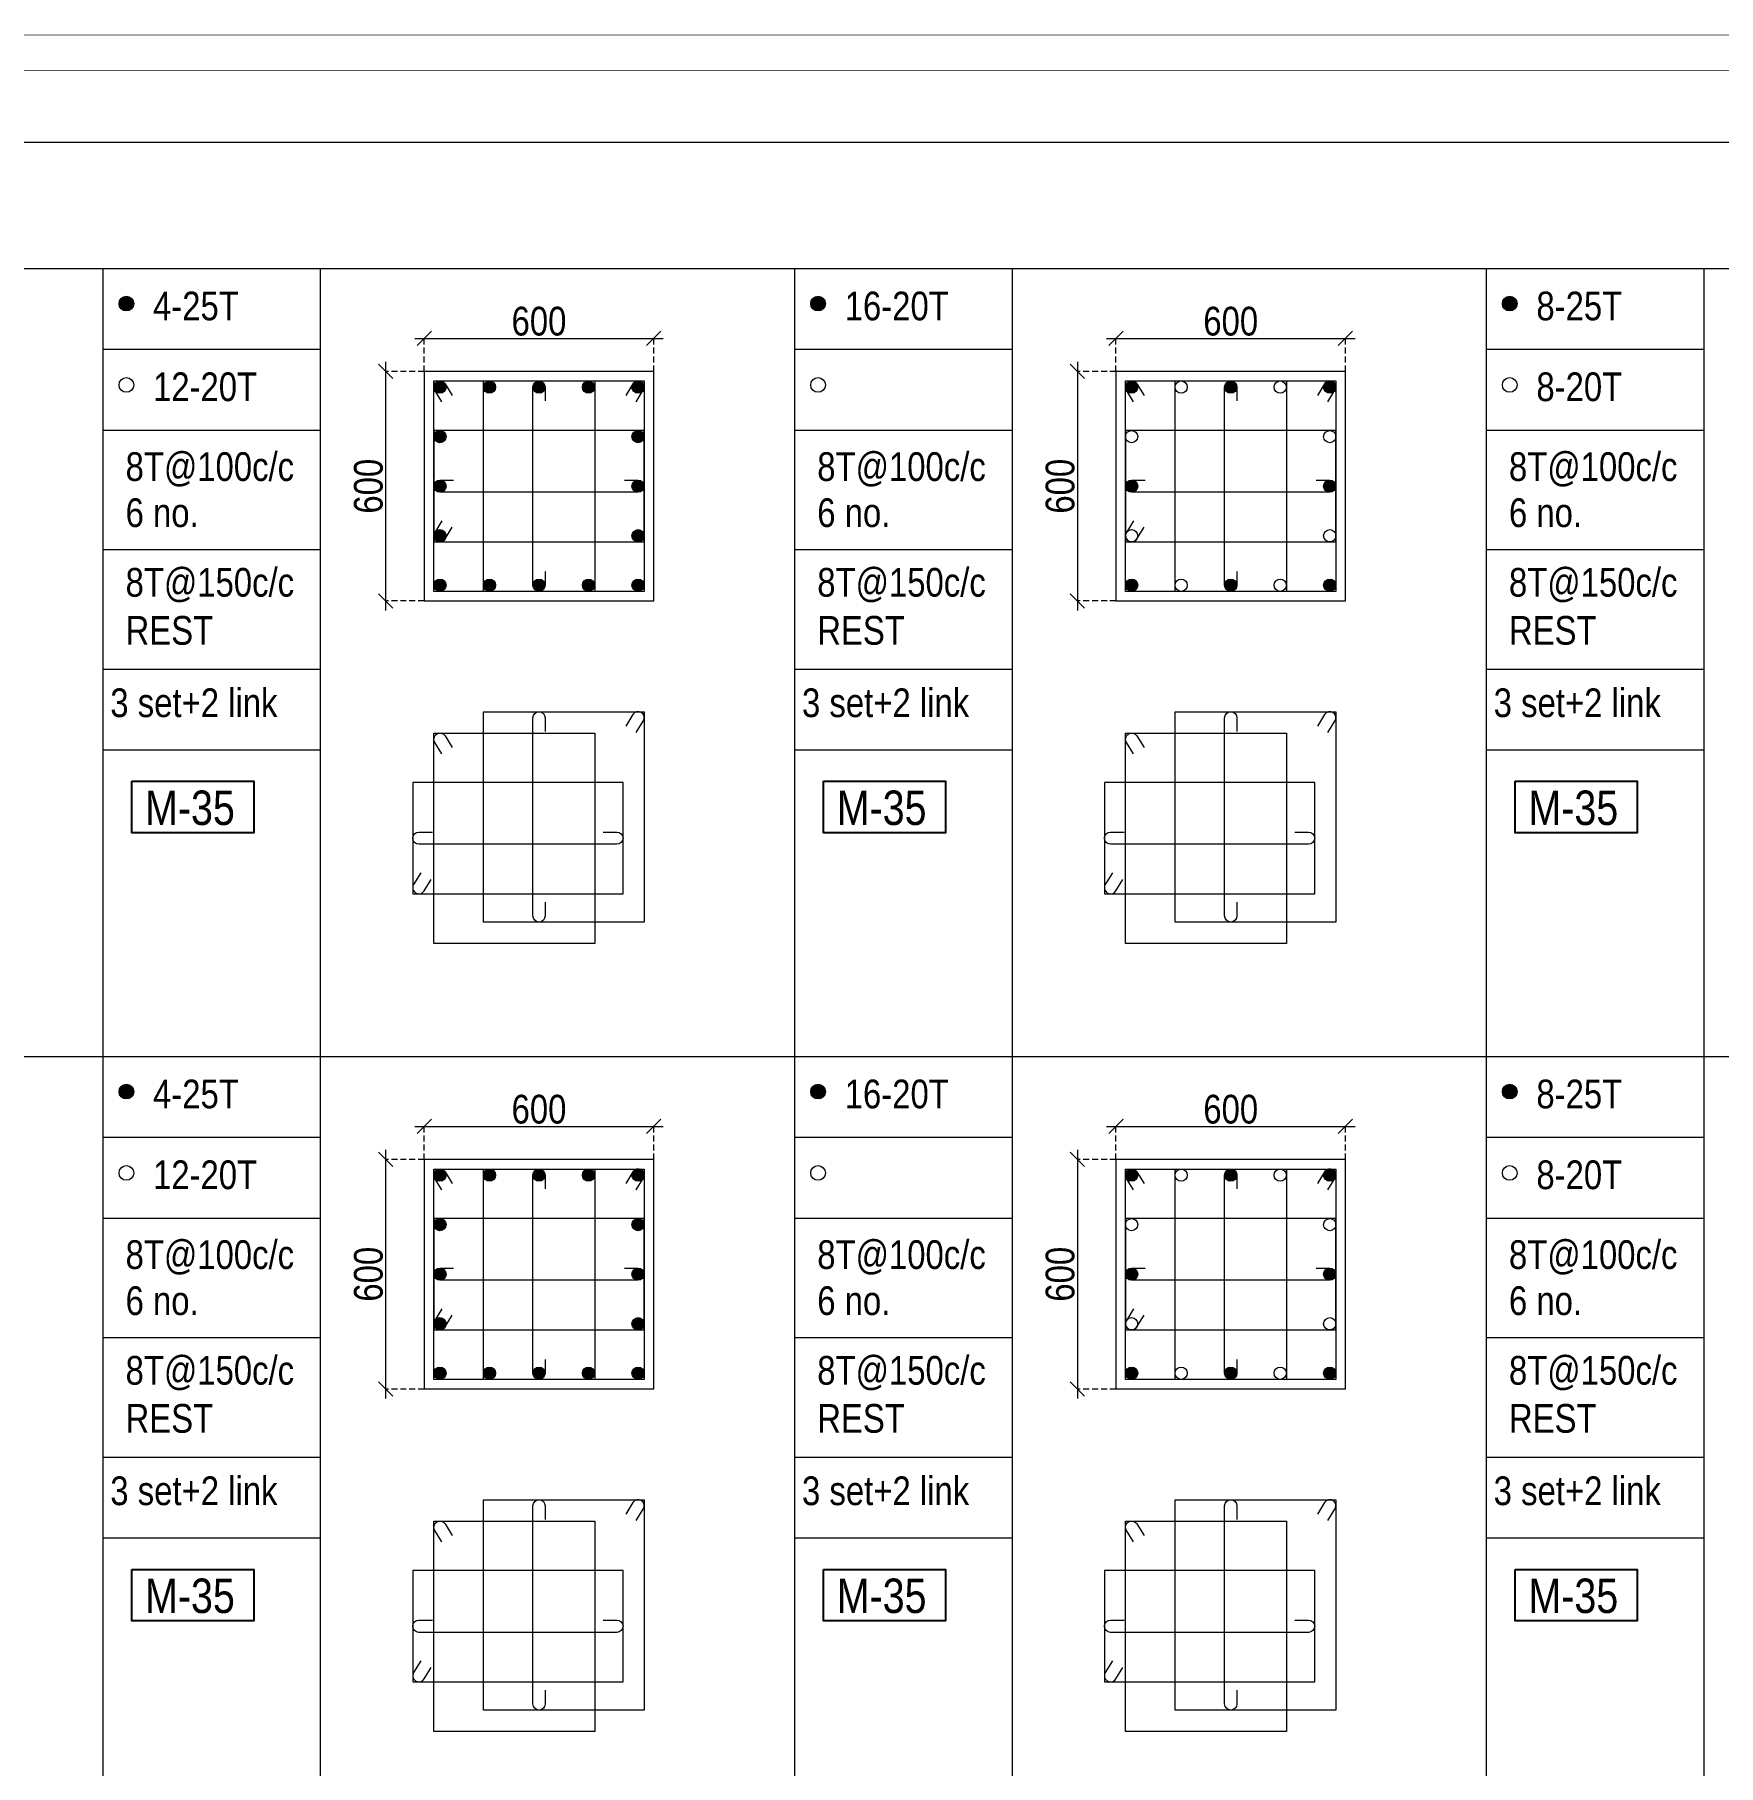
# Model space of a CAD drawing. Header units: millimetres. Extents: x 1112055 to 3390982, y -148532 to 766891.
# Drawn here: x 2198961 to 2216570, y 280936 to 299034 of the extents above; entities that cross this region are included whole.
import ezdxf
from ezdxf.enums import TextEntityAlignment as Align

# ---------------------------------------------------------------- set-up
doc = ezdxf.new("R2010")
doc.units = ezdxf.units.MM
doc.header["$PDMODE"] = 35
doc.header["$PDSIZE"] = -25
doc.linetypes.add('DASHED2', pattern=[0.375, 0.25, -0.125])
doc.linetypes.add('Hidden', pattern=[9.525, 6.35, -3.175])
for name, color, linetype, lineweight in [('B COL. SIZE DIM', 220, 'Continuous', 25), ('B COLSCH', 204, 'Continuous', 20), ('B COLUMN', 1, 'Hidden', 9), ('B STEEL', 34, 'Continuous', 15), ('B TITLE BLOCK', 250, 'Continuous', 0)]:
    doc.layers.add(name, color=color, linetype=linetype, lineweight=lineweight)
doc.layers.add('B TEXT', color=7, linetype='Continuous')
doc.styles.add('dim inside', font='romans.shx', dxfattribs={"width": 0.8, "height": 125})
doc.styles.add('SWINC', font='swissc.ttf')
doc.dimstyles.new('dim inside', dxfattribs={"dimtxt": 125, "dimasz": 100, "dimexe": 0, "dimexo": 0, "dimgap": 10, "dimtad": 0, "dimdec": 0, "dimzin": 0, "dimdsep": 46, "dimtxsty": 'dim inside', "dimblk": 'SMALL', "dimcen": 0.09, "dimadec": 0, "dimazin": 0, "dimtfac": 1, "dimtdec": 0, "dimtofl": 0, "dimtmove": 0, "dimatfit": 3, "dimfxl": 1, "dimtolj": 1, "dimtzin": 0, "dimarcsym": 2})

# ---------------------------------------------------------------- blocks, each defined once
blk = doc.blocks.new('_Oblique')
at = {"color": 0, "linetype": 'ByBlock', "lineweight": -2}
blk.add_line((-0.5, -0.5), (0.5, 0.5), dxfattribs=at)
blk = doc.blocks.new('*D590')
at = {"layer": 'B COL. SIZE DIM', "color": 250, "lineweight": 9, "ltscale": 250, "transparency": 16777216}
blk.add_line((2202936, 287617), (2205536, 287617), dxfattribs=at)
at = {"layer": 'B COL. SIZE DIM', "color": 250, "linetype": 'DASHED2', "lineweight": 9, "ltscale": 250, "transparency": 16777216}
for p, q in [((2203036, 287272), (2203036, 287617)), ((2205436, 287272), (2205436, 287617))]:
    blk.add_line(p, q, dxfattribs=at)
at = {"layer": 'Defpoints', "color": 0, "ltscale": 250, "transparency": 16777216}
for p in [(2205436, 287617), (2203036, 287272), (2205436, 287272)]:
    blk.add_point(p, dxfattribs=at)
at = {"layer": 'B COL. SIZE DIM', "color": 250, "lineweight": 9, "ltscale": 250, "transparency": 16777216, "xscale": 150, "yscale": 150, "zscale": 150, "rotation": 180}
blk.add_blockref('_Oblique', (2203036, 287617), dxfattribs=at)
at = {"layer": 'B COL. SIZE DIM', "color": 250, "lineweight": 9, "ltscale": 250, "transparency": 16777216, "xscale": 150, "yscale": 150, "zscale": 150}
blk.add_blockref('_Oblique', (2205436, 287617), dxfattribs=at)
at = {"layer": 'B COL. SIZE DIM', "color": 6, "ltscale": 250, "transparency": 16777216, "insert": (2204236, 287796), "char_height": 300, "attachment_point": 5, "style": 'SWINC'}
blk.add_mtext('\\A1;600', dxfattribs=at)
blk = doc.blocks.new('*D591')
at = {"layer": 'B COL. SIZE DIM', "color": 250, "lineweight": 9, "ltscale": 250, "transparency": 16777216}
blk.add_line((2202632, 287372), (2202632, 284772), dxfattribs=at)
at = {"layer": 'B COL. SIZE DIM', "color": 250, "linetype": 'DASHED2', "lineweight": 9, "ltscale": 250, "transparency": 16777216}
for p, q in [((2203036, 287272), (2202632, 287272)), ((2203036, 284872), (2202632, 284872))]:
    blk.add_line(p, q, dxfattribs=at)
at = {"layer": 'Defpoints', "color": 0, "ltscale": 250, "transparency": 16777216}
for p in [(2203036, 287272), (2202632, 284872), (2203036, 284872)]:
    blk.add_point(p, dxfattribs=at)
at = {"layer": 'B COL. SIZE DIM', "color": 250, "lineweight": 9, "ltscale": 250, "transparency": 16777216, "xscale": 150, "yscale": 150, "zscale": 150}
for p, rotation in [((2202632, 287272), 90), ((2202632, 284872), 270)]:
    blk.add_blockref('_Oblique', p, dxfattribs=dict(at, rotation=rotation))
at = {"layer": 'B COL. SIZE DIM', "color": 6, "ltscale": 250, "transparency": 16777216, "insert": (2202453, 286072), "char_height": 300, "attachment_point": 5, "rotation": 90, "style": 'SWINC'}
blk.add_mtext('\\A1;600', dxfattribs=at)
blk = doc.blocks.new('*D592')
at = {"layer": 'B COL. SIZE DIM', "color": 250, "lineweight": 9, "ltscale": 250, "transparency": 16777216}
blk.add_line((2202936, 295857), (2205536, 295857), dxfattribs=at)
at = {"layer": 'B COL. SIZE DIM', "color": 250, "linetype": 'DASHED2', "lineweight": 9, "ltscale": 250, "transparency": 16777216}
for p, q in [((2203036, 295512), (2203036, 295857)), ((2205436, 295512), (2205436, 295857))]:
    blk.add_line(p, q, dxfattribs=at)
at = {"layer": 'Defpoints', "color": 0, "ltscale": 250, "transparency": 16777216}
for p in [(2205436, 295857), (2203036, 295512), (2205436, 295512)]:
    blk.add_point(p, dxfattribs=at)
at = {"layer": 'B COL. SIZE DIM', "color": 250, "lineweight": 9, "ltscale": 250, "transparency": 16777216, "xscale": 150, "yscale": 150, "zscale": 150, "rotation": 180}
blk.add_blockref('_Oblique', (2203036, 295857), dxfattribs=at)
at = {"layer": 'B COL. SIZE DIM', "color": 250, "lineweight": 9, "ltscale": 250, "transparency": 16777216, "xscale": 150, "yscale": 150, "zscale": 150}
blk.add_blockref('_Oblique', (2205436, 295857), dxfattribs=at)
at = {"layer": 'B COL. SIZE DIM', "color": 6, "ltscale": 250, "transparency": 16777216, "insert": (2204236, 296036), "char_height": 300, "attachment_point": 5, "style": 'SWINC'}
blk.add_mtext('\\A1;600', dxfattribs=at)
blk = doc.blocks.new('*D593')
at = {"layer": 'B COL. SIZE DIM', "color": 250, "lineweight": 9, "ltscale": 250, "transparency": 16777216}
blk.add_line((2202632, 295612), (2202632, 293012), dxfattribs=at)
at = {"layer": 'B COL. SIZE DIM', "color": 250, "linetype": 'DASHED2', "lineweight": 9, "ltscale": 250, "transparency": 16777216}
for p, q in [((2203036, 295512), (2202632, 295512)), ((2203036, 293112), (2202632, 293112))]:
    blk.add_line(p, q, dxfattribs=at)
at = {"layer": 'Defpoints', "color": 0, "ltscale": 250, "transparency": 16777216}
for p in [(2203036, 295512), (2202632, 293112), (2203036, 293112)]:
    blk.add_point(p, dxfattribs=at)
at = {"layer": 'B COL. SIZE DIM', "color": 250, "lineweight": 9, "ltscale": 250, "transparency": 16777216, "xscale": 150, "yscale": 150, "zscale": 150}
for p, rotation in [((2202632, 295512), 90), ((2202632, 293112), 270)]:
    blk.add_blockref('_Oblique', p, dxfattribs=dict(at, rotation=rotation))
at = {"layer": 'B COL. SIZE DIM', "color": 6, "ltscale": 250, "transparency": 16777216, "insert": (2202453, 294312), "char_height": 300, "attachment_point": 5, "rotation": 90, "style": 'SWINC'}
blk.add_mtext('\\A1;600', dxfattribs=at)
blk = doc.blocks.new('*D2228')
at = {"layer": 'B COL. SIZE DIM', "color": 250, "lineweight": 9, "ltscale": 250, "transparency": 16777216}
blk.add_line((2210170, 287617), (2212770, 287617), dxfattribs=at)
at = {"layer": 'B COL. SIZE DIM', "color": 250, "linetype": 'DASHED2', "lineweight": 9, "ltscale": 250, "transparency": 16777216}
for p, q in [((2210270, 287272), (2210270, 287617)), ((2212670, 287272), (2212670, 287617))]:
    blk.add_line(p, q, dxfattribs=at)
at = {"layer": 'Defpoints', "color": 0, "lineweight": 30, "ltscale": 250, "transparency": 16777216}
for p in [(2212670, 287617), (2210270, 287272), (2212670, 287272)]:
    blk.add_point(p, dxfattribs=at)
at = {"layer": 'B COL. SIZE DIM', "color": 250, "lineweight": 9, "ltscale": 250, "transparency": 16777216, "xscale": 150, "yscale": 150, "zscale": 150, "rotation": 180}
blk.add_blockref('_Oblique', (2210270, 287617), dxfattribs=at)
at = {"layer": 'B COL. SIZE DIM', "color": 250, "lineweight": 9, "ltscale": 250, "transparency": 16777216, "xscale": 150, "yscale": 150, "zscale": 150}
blk.add_blockref('_Oblique', (2212670, 287617), dxfattribs=at)
at = {"layer": 'B COL. SIZE DIM', "color": 6, "ltscale": 250, "transparency": 16777216, "insert": (2211470, 287796), "char_height": 300, "attachment_point": 5, "style": 'SWINC'}
blk.add_mtext('\\A1;600', dxfattribs=at)
blk = doc.blocks.new('*D2229')
at = {"layer": 'B COL. SIZE DIM', "color": 250, "lineweight": 9, "ltscale": 250, "transparency": 16777216}
blk.add_line((2209866, 287372), (2209866, 284772), dxfattribs=at)
at = {"layer": 'B COL. SIZE DIM', "color": 250, "linetype": 'DASHED2', "lineweight": 9, "ltscale": 250, "transparency": 16777216}
for p, q in [((2210270, 287272), (2209866, 287272)), ((2210270, 284872), (2209866, 284872))]:
    blk.add_line(p, q, dxfattribs=at)
at = {"layer": 'Defpoints', "color": 0, "lineweight": 30, "ltscale": 250, "transparency": 16777216}
for p in [(2210270, 287272), (2209866, 284872), (2210270, 284872)]:
    blk.add_point(p, dxfattribs=at)
at = {"layer": 'B COL. SIZE DIM', "color": 250, "lineweight": 9, "ltscale": 250, "transparency": 16777216, "xscale": 150, "yscale": 150, "zscale": 150}
for p, rotation in [((2209866, 287272), 90), ((2209866, 284872), 270)]:
    blk.add_blockref('_Oblique', p, dxfattribs=dict(at, rotation=rotation))
at = {"layer": 'B COL. SIZE DIM', "color": 6, "ltscale": 250, "transparency": 16777216, "insert": (2209687, 286072), "char_height": 300, "attachment_point": 5, "rotation": 90, "style": 'SWINC'}
blk.add_mtext('\\A1;600', dxfattribs=at)
blk = doc.blocks.new('*D2226')
at = {"layer": 'B COL. SIZE DIM', "color": 250, "lineweight": 9, "ltscale": 250, "transparency": 16777216}
blk.add_line((2210170, 295857), (2212770, 295857), dxfattribs=at)
at = {"layer": 'B COL. SIZE DIM', "color": 250, "linetype": 'DASHED2', "lineweight": 9, "ltscale": 250, "transparency": 16777216}
for p, q in [((2210270, 295512), (2210270, 295857)), ((2212670, 295512), (2212670, 295857))]:
    blk.add_line(p, q, dxfattribs=at)
at = {"layer": 'Defpoints', "color": 0, "lineweight": 30, "ltscale": 250, "transparency": 16777216}
for p in [(2212670, 295857), (2210270, 295512), (2212670, 295512)]:
    blk.add_point(p, dxfattribs=at)
at = {"layer": 'B COL. SIZE DIM', "color": 250, "lineweight": 9, "ltscale": 250, "transparency": 16777216, "xscale": 150, "yscale": 150, "zscale": 150, "rotation": 180}
blk.add_blockref('_Oblique', (2210270, 295857), dxfattribs=at)
at = {"layer": 'B COL. SIZE DIM', "color": 250, "lineweight": 9, "ltscale": 250, "transparency": 16777216, "xscale": 150, "yscale": 150, "zscale": 150}
blk.add_blockref('_Oblique', (2212670, 295857), dxfattribs=at)
at = {"layer": 'B COL. SIZE DIM', "color": 6, "ltscale": 250, "transparency": 16777216, "insert": (2211470, 296036), "char_height": 300, "attachment_point": 5, "style": 'SWINC'}
blk.add_mtext('\\A1;600', dxfattribs=at)
blk = doc.blocks.new('*D2227')
at = {"layer": 'B COL. SIZE DIM', "color": 250, "lineweight": 9, "ltscale": 250, "transparency": 16777216}
blk.add_line((2209866, 295612), (2209866, 293012), dxfattribs=at)
at = {"layer": 'B COL. SIZE DIM', "color": 250, "linetype": 'DASHED2', "lineweight": 9, "ltscale": 250, "transparency": 16777216}
for p, q in [((2210270, 295512), (2209866, 295512)), ((2210270, 293112), (2209866, 293112))]:
    blk.add_line(p, q, dxfattribs=at)
at = {"layer": 'Defpoints', "color": 0, "lineweight": 30, "ltscale": 250, "transparency": 16777216}
for p in [(2210270, 295512), (2209866, 293112), (2210270, 293112)]:
    blk.add_point(p, dxfattribs=at)
at = {"layer": 'B COL. SIZE DIM', "color": 250, "lineweight": 9, "ltscale": 250, "transparency": 16777216, "xscale": 150, "yscale": 150, "zscale": 150}
for p, rotation in [((2209866, 295512), 90), ((2209866, 293112), 270)]:
    blk.add_blockref('_Oblique', p, dxfattribs=dict(at, rotation=rotation))
at = {"layer": 'B COL. SIZE DIM', "color": 6, "ltscale": 250, "transparency": 16777216, "insert": (2209687, 294312), "char_height": 300, "attachment_point": 5, "rotation": 90, "style": 'SWINC'}
blk.add_mtext('\\A1;600', dxfattribs=at)

msp = doc.modelspace()

# ---------------------------------------------------------------- hatches: boundary and pattern name
at = {"layer": 'B STEEL', "lineweight": 9, "ltscale": 0.5}
h = msp.add_hatch(color=34, dxfattribs=at)
edge = h.paths.add_edge_path()
edge.add_arc((2199921.1, 296221.5), 76.8, 0, 360)
h = msp.add_hatch(color=34, dxfattribs=at)
edge = h.paths.add_edge_path()
edge.add_arc((2207154.7, 296221.5), 76.8, 0, 360)
h = msp.add_hatch(color=34, dxfattribs=at)
edge = h.paths.add_edge_path()
edge.add_arc((2214388.2, 296221.5), 76.8, 0, 360)
h = msp.add_hatch(color=34, dxfattribs=at)
edge = h.paths.add_edge_path()
edge.add_arc((2203200.3, 295348.3), 64, 0, 360)
h = msp.add_hatch(color=34, dxfattribs=at)
edge = h.paths.add_edge_path()
edge.add_arc((2203718.3, 295348.3), 64, 180, 540, ccw=False)
h = msp.add_hatch(color=34, dxfattribs=at)
edge = h.paths.add_edge_path()
edge.add_arc((2204236.3, 295348.3), 64, 180, 540, ccw=False)
h = msp.add_hatch(color=34, dxfattribs=at)
edge = h.paths.add_edge_path()
edge.add_arc((2204754.3, 295348.3), 64, 180, 540, ccw=False)
h = msp.add_hatch(color=34, dxfattribs=at)
edge = h.paths.add_edge_path()
edge.add_arc((2205272.3, 295348.3), 64, 180, 540, ccw=False)
h = msp.add_hatch(color=34, dxfattribs=at)
edge = h.paths.add_edge_path()
edge.add_arc((2210433.8, 295348.3), 64, 0, 360)
h = msp.add_hatch(color=34, dxfattribs=at)
edge = h.paths.add_edge_path()
edge.add_arc((2211469.8, 295348.3), 64, 180, 540, ccw=False)
h = msp.add_hatch(color=34, dxfattribs=at)
edge = h.paths.add_edge_path()
edge.add_arc((2212505.8, 295348.3), 64, 180, 540, ccw=False)
h = msp.add_hatch(color=34, dxfattribs=at)
edge = h.paths.add_edge_path()
edge.add_arc((2203200.3, 294830.3), 64, 180, 540, ccw=False)
h = msp.add_hatch(color=34, dxfattribs=at)
edge = h.paths.add_edge_path()
edge.add_arc((2205272.3, 294830.3), 64, 180, 540, ccw=False)
h = msp.add_hatch(color=34, dxfattribs=at)
edge = h.paths.add_edge_path()
edge.add_arc((2203200.3, 294312.3), 64, 180, 540, ccw=False)
h = msp.add_hatch(color=34, dxfattribs=at)
edge = h.paths.add_edge_path()
edge.add_arc((2205272.3, 294312.3), 64, 180, 540, ccw=False)
h = msp.add_hatch(color=34, dxfattribs=at)
edge = h.paths.add_edge_path()
edge.add_arc((2210433.8, 294312.3), 64, 180, 540, ccw=False)
h = msp.add_hatch(color=34, dxfattribs=at)
edge = h.paths.add_edge_path()
edge.add_arc((2212505.8, 294312.3), 64, 180, 540, ccw=False)
h = msp.add_hatch(color=34, dxfattribs=at)
edge = h.paths.add_edge_path()
edge.add_arc((2203200.3, 293794.4), 64, 180, 540, ccw=False)
h = msp.add_hatch(color=34, dxfattribs=at)
edge = h.paths.add_edge_path()
edge.add_arc((2205272.3, 293794.4), 64, 180, 540, ccw=False)
h = msp.add_hatch(color=34, dxfattribs=at)
edge = h.paths.add_edge_path()
edge.add_arc((2203200.3, 293276.4), 64, 0, 360, ccw=False)
h = msp.add_hatch(color=34, dxfattribs=at)
edge = h.paths.add_edge_path()
edge.add_arc((2203718.3, 293276.4), 64, 180, 540, ccw=False)
h = msp.add_hatch(color=34, dxfattribs=at)
edge = h.paths.add_edge_path()
edge.add_arc((2204236.3, 293276.4), 64, 180, 540, ccw=False)
h = msp.add_hatch(color=34, dxfattribs=at)
edge = h.paths.add_edge_path()
edge.add_arc((2204754.3, 293276.4), 64, 180, 540, ccw=False)
h = msp.add_hatch(color=34, dxfattribs=at)
edge = h.paths.add_edge_path()
edge.add_arc((2205272.3, 293276.4), 64, -180, 180)
h = msp.add_hatch(color=34, dxfattribs=at)
edge = h.paths.add_edge_path()
edge.add_arc((2210433.8, 293276.4), 64, 0, 360, ccw=False)
h = msp.add_hatch(color=34, dxfattribs=at)
edge = h.paths.add_edge_path()
edge.add_arc((2211469.8, 293276.4), 64, 180, 540, ccw=False)
h = msp.add_hatch(color=34, dxfattribs=at)
edge = h.paths.add_edge_path()
edge.add_arc((2212505.8, 293276.4), 64, -180, 180)
h = msp.add_hatch(color=34, dxfattribs=at)
edge = h.paths.add_edge_path()
edge.add_arc((2199921.1, 287981.7), 76.8, 0, 360)
h = msp.add_hatch(color=34, dxfattribs=at)
edge = h.paths.add_edge_path()
edge.add_arc((2207154.7, 287981.7), 76.8, 0, 360)
h = msp.add_hatch(color=34, dxfattribs=at)
edge = h.paths.add_edge_path()
edge.add_arc((2214388.2, 287981.7), 76.8, 0, 360)
h = msp.add_hatch(color=34, dxfattribs=at)
edge = h.paths.add_edge_path()
edge.add_arc((2203200.3, 287108.5), 64, 0, 360)
h = msp.add_hatch(color=34, dxfattribs=at)
edge = h.paths.add_edge_path()
edge.add_arc((2203718.3, 287108.5), 64, 180, 540, ccw=False)
h = msp.add_hatch(color=34, dxfattribs=at)
edge = h.paths.add_edge_path()
edge.add_arc((2204236.3, 287108.5), 64, 180, 540, ccw=False)
h = msp.add_hatch(color=34, dxfattribs=at)
edge = h.paths.add_edge_path()
edge.add_arc((2204754.3, 287108.5), 64, 180, 540, ccw=False)
h = msp.add_hatch(color=34, dxfattribs=at)
edge = h.paths.add_edge_path()
edge.add_arc((2205272.3, 287108.5), 64, 180, 540, ccw=False)
h = msp.add_hatch(color=34, dxfattribs=at)
edge = h.paths.add_edge_path()
edge.add_arc((2210433.8, 287108.5), 64, 0, 360)
h = msp.add_hatch(color=34, dxfattribs=at)
edge = h.paths.add_edge_path()
edge.add_arc((2211469.8, 287108.5), 64, 180, 540, ccw=False)
h = msp.add_hatch(color=34, dxfattribs=at)
edge = h.paths.add_edge_path()
edge.add_arc((2212505.8, 287108.5), 64, 180, 540, ccw=False)
h = msp.add_hatch(color=34, dxfattribs=at)
edge = h.paths.add_edge_path()
edge.add_arc((2203200.3, 286590.5), 64, 180, 540, ccw=False)
h = msp.add_hatch(color=34, dxfattribs=at)
edge = h.paths.add_edge_path()
edge.add_arc((2205272.3, 286590.5), 64, 180, 540, ccw=False)
h = msp.add_hatch(color=34, dxfattribs=at)
edge = h.paths.add_edge_path()
edge.add_arc((2203200.3, 286072.5), 64, 180, 540, ccw=False)
h = msp.add_hatch(color=34, dxfattribs=at)
edge = h.paths.add_edge_path()
edge.add_arc((2205272.3, 286072.5), 64, 180, 540, ccw=False)
h = msp.add_hatch(color=34, dxfattribs=at)
edge = h.paths.add_edge_path()
edge.add_arc((2210433.8, 286072.5), 64, 180, 540, ccw=False)
h = msp.add_hatch(color=34, dxfattribs=at)
edge = h.paths.add_edge_path()
edge.add_arc((2212505.8, 286072.5), 64, 180, 540, ccw=False)
h = msp.add_hatch(color=34, dxfattribs=at)
edge = h.paths.add_edge_path()
edge.add_arc((2203200.3, 285554.5), 64, 180, 540, ccw=False)
h = msp.add_hatch(color=34, dxfattribs=at)
edge = h.paths.add_edge_path()
edge.add_arc((2205272.3, 285554.5), 64, 180, 540, ccw=False)
h = msp.add_hatch(color=34, dxfattribs=at)
edge = h.paths.add_edge_path()
edge.add_arc((2203200.3, 285036.5), 64, 0, 360, ccw=False)
h = msp.add_hatch(color=34, dxfattribs=at)
edge = h.paths.add_edge_path()
edge.add_arc((2203718.3, 285036.5), 64, 180, 540, ccw=False)
h = msp.add_hatch(color=34, dxfattribs=at)
edge = h.paths.add_edge_path()
edge.add_arc((2204236.3, 285036.5), 64, 180, 540, ccw=False)
h = msp.add_hatch(color=34, dxfattribs=at)
edge = h.paths.add_edge_path()
edge.add_arc((2204754.3, 285036.5), 64, 180, 540, ccw=False)
h = msp.add_hatch(color=34, dxfattribs=at)
edge = h.paths.add_edge_path()
edge.add_arc((2205272.3, 285036.5), 64, -180, 180)
h = msp.add_hatch(color=34, dxfattribs=at)
edge = h.paths.add_edge_path()
edge.add_arc((2210433.8, 285036.5), 64, 0, 360, ccw=False)
h = msp.add_hatch(color=34, dxfattribs=at)
edge = h.paths.add_edge_path()
edge.add_arc((2211469.8, 285036.5), 64, 180, 540, ccw=False)
h = msp.add_hatch(color=34, dxfattribs=at)
edge = h.paths.add_edge_path()
edge.add_arc((2212505.8, 285036.5), 64, -180, 180)

# ---------------------------------------------------------------- linework, layer by layer
at = {"layer": 'B COLSCH', "color": 250, "lineweight": 0}
for p, q in [((2088785.4, 297908.8), (2230883.4, 297908.8)), ((2088785.4, 296589.8), (2230883.4, 296589.8)), ((2199674.8, 296589.8), (2199674.8, 247150.7)), ((2201949.2, 296589.8), (2201949.2, 239898.1)), ((2206908.4, 296589.8), (2206908.4, 247150.7)), ((2209182.8, 296589.8), (2209182.8, 239898.1)), ((2214141.9, 296589.8), (2214141.9, 247150.7)), ((2216416.3, 296589.8), (2216416.3, 239898.1)), ((2199674.8, 295744.8), (2201949.2, 295744.8)), ((2206908.4, 295744.8), (2209182.8, 295744.8)), ((2214141.9, 295744.8), (2216416.3, 295744.8)), ((2199674.8, 294899.8), (2201949.2, 294899.8)), ((2206908.4, 294899.8), (2209182.8, 294899.8)), ((2214141.9, 294899.8), (2216416.3, 294899.8)), ((2199674.8, 293650.1), (2201949.2, 293650.1)), ((2206908.4, 293650.1), (2209182.8, 293650.1)), ((2214141.9, 293650.1), (2216416.3, 293650.1)), ((2199674.8, 292400.3), (2201949.2, 292400.3)), ((2206908.4, 292400.3), (2209182.8, 292400.3)), ((2214141.9, 292400.3), (2216416.3, 292400.3)), ((2199674.8, 291555.3), (2201949.2, 291555.3)), ((2206908.4, 291555.3), (2209182.8, 291555.3)), ((2214141.9, 291555.3), (2216416.3, 291555.3)), ((2088785.4, 288350), (2230883.4, 288350)), ((2199674.8, 287505), (2201949.2, 287505)), ((2206908.4, 287505), (2209182.8, 287505)), ((2214141.9, 287505), (2216416.3, 287505)), ((2199674.8, 286660), (2201949.2, 286660)), ((2206908.4, 286660), (2209182.8, 286660)), ((2214141.9, 286660), (2216416.3, 286660)), ((2199674.8, 285410.2), (2201949.2, 285410.2)), ((2206908.4, 285410.2), (2209182.8, 285410.2)), ((2214141.9, 285410.2), (2216416.3, 285410.2)), ((2199674.8, 284160.4), (2201949.2, 284160.4)), ((2206908.4, 284160.4), (2209182.8, 284160.4)), ((2214141.9, 284160.4), (2216416.3, 284160.4)), ((2199674.8, 283315.4), (2201949.2, 283315.4)), ((2206908.4, 283315.4), (2209182.8, 283315.4)), ((2214141.9, 283315.4), (2216416.3, 283315.4))]:
    msp.add_line(p, q, dxfattribs=at)
at = {"layer": 'B COLUMN', "color": 1, "linetype": 'ByBlock', "lineweight": 20}
for points in [[(2203036.3, 293112.3), (2205436.3, 293112.3), (2205436.3, 295512.3), (2203036.3, 295512.3)], [(2210269.8, 293112.3), (2212669.8, 293112.3), (2212669.8, 295512.3), (2210269.8, 295512.3)], [(2203036.3, 284872.5), (2205436.3, 284872.5), (2205436.3, 287272.5), (2203036.3, 287272.5)], [(2210269.8, 284872.5), (2212669.8, 284872.5), (2212669.8, 287272.5), (2210269.8, 287272.5)]]:
    msp.add_lwpolyline(points, close=True, dxfattribs=at)
at = {"layer": 'B STEEL', "color": 34, "lineweight": 9, "ltscale": 0.5}
for points in [[(2203220.5, 295193.3), (2203145.8, 295314.8, -1), (2203254.8, 295381.9), (2203329.6, 295260.4)], [(2204300.3, 293419), (2204300.3, 293276.4, -1), (2204172.3, 293276.4), (2204172.3, 295348.3, -1), (2204300.3, 295348.3), (2204300.3, 295205.7)], [(2205252, 295193.3), (2205326.8, 295314.8, 1), (2205217.7, 295381.9), (2205143, 295260.4)], [(2210454.1, 295193.3), (2210379.3, 295314.8, -1), (2210488.4, 295381.9), (2210563.1, 295260.4)], [(2211533.8, 293419), (2211533.8, 293276.4, -1), (2211405.8, 293276.4), (2211405.8, 295348.3, -1), (2211533.8, 295348.3), (2211533.8, 295205.7)], [(2212485.6, 295193.3), (2212560.3, 295314.8, 1), (2212451.3, 295381.9), (2212376.5, 295260.4)], [(2205129.6, 294376.4), (2205272.3, 294376.4, -1), (2205272.3, 294248.3), (2203200.3, 294248.3, -1), (2203200.3, 294376.4), (2203342.9, 294376.4)], [(2212363.2, 294376.4), (2212505.8, 294376.4, -1), (2212505.8, 294248.3), (2210433.8, 294248.3, -1), (2210433.8, 294376.4), (2210576.5, 294376.4)], [(2203220.5, 293949.4), (2203145.8, 293827.9, 1), (2203254.8, 293760.8), (2203329.6, 293882.3)], [(2210454.1, 293949.4), (2210379.3, 293827.9, 1), (2210488.4, 293760.8), (2210563.1, 293882.3)], [(2204300.3, 289961.2), (2204300.3, 289818.6, -1), (2204172.3, 289818.6), (2204172.3, 291890.5, -1), (2204300.3, 291890.5), (2204300.3, 291747.9)], [(2205252, 291735.5), (2205326.8, 291857, 1), (2205217.7, 291924.1), (2205143, 291802.6)], [(2211533.8, 289961.2), (2211533.8, 289818.6, -1), (2211405.8, 289818.6), (2211405.8, 291890.5, -1), (2211533.8, 291890.5), (2211533.8, 291747.9)], [(2212485.6, 291735.5), (2212560.3, 291857, 1), (2212451.3, 291924.1), (2212376.5, 291802.6)], [(2203220.5, 291512.4), (2203145.8, 291633.9, -1), (2203254.8, 291701), (2203329.6, 291579.5)], [(2210454.1, 291512.4), (2210379.3, 291633.9, -1), (2210488.4, 291701), (2210563.1, 291579.5)], [(2204908.3, 290695.5), (2205051, 290695.5, -1), (2205051, 290567.5), (2202979, 290567.5, -1), (2202979, 290695.5), (2203121.7, 290695.5)], [(2212141.9, 290695.5), (2212284.5, 290695.5, -1), (2212284.5, 290567.5), (2210212.6, 290567.5, -1), (2210212.6, 290695.5), (2210355.2, 290695.5)], [(2202999.3, 290268.5), (2202924.5, 290147.1, 1), (2203033.5, 290079.9), (2203108.3, 290201.4)], [(2210232.8, 290268.5), (2210158, 290147.1, 1), (2210267.1, 290079.9), (2210341.8, 290201.4)], [(2203220.5, 286953.4), (2203145.8, 287074.9, -1), (2203254.8, 287142), (2203329.6, 287020.6)], [(2204300.3, 285179.2), (2204300.3, 285036.5, -1), (2204172.3, 285036.5), (2204172.3, 287108.5, -1), (2204300.3, 287108.5), (2204300.3, 286965.8)], [(2205252, 286953.4), (2205326.8, 287074.9, 1), (2205217.7, 287142), (2205143, 287020.6)], [(2210454.1, 286953.4), (2210379.3, 287074.9, -1), (2210488.4, 287142), (2210563.1, 287020.6)], [(2211533.8, 285179.2), (2211533.8, 285036.5, -1), (2211405.8, 285036.5), (2211405.8, 287108.5, -1), (2211533.8, 287108.5), (2211533.8, 286965.8)], [(2212485.6, 286953.4), (2212560.3, 287074.9, 1), (2212451.3, 287142), (2212376.5, 287020.6)], [(2205129.6, 286136.5), (2205272.3, 286136.5, -1), (2205272.3, 286008.5), (2203200.3, 286008.5, -1), (2203200.3, 286136.5), (2203342.9, 286136.5)], [(2212363.2, 286136.5), (2212505.8, 286136.5, -1), (2212505.8, 286008.5), (2210433.8, 286008.5, -1), (2210433.8, 286136.5), (2210576.5, 286136.5)], [(2203220.5, 285709.5), (2203145.8, 285588.1, 1), (2203254.8, 285521), (2203329.6, 285642.4)], [(2210454.1, 285709.5), (2210379.3, 285588.1, 1), (2210488.4, 285521), (2210563.1, 285642.4)], [(2204300.3, 281721.4), (2204300.3, 281578.7, -1), (2204172.3, 281578.7), (2204172.3, 283650.7, -1), (2204300.3, 283650.7), (2204300.3, 283508.1)], [(2205252, 283495.7), (2205326.8, 283617.1, 1), (2205217.7, 283684.3), (2205143, 283562.8)], [(2211533.8, 281721.4), (2211533.8, 281578.7, -1), (2211405.8, 281578.7), (2211405.8, 283650.7, -1), (2211533.8, 283650.7), (2211533.8, 283508.1)], [(2212485.6, 283495.7), (2212560.3, 283617.1, 1), (2212451.3, 283684.3), (2212376.5, 283562.8)], [(2203220.5, 283272.6), (2203145.8, 283394.1, -1), (2203254.8, 283461.2), (2203329.6, 283339.7)], [(2210454.1, 283272.6), (2210379.3, 283394.1, -1), (2210488.4, 283461.2), (2210563.1, 283339.7)], [(2204908.3, 282455.7), (2205051, 282455.7, -1), (2205051, 282327.6), (2202979, 282327.6, -1), (2202979, 282455.7), (2203121.7, 282455.7)], [(2212141.9, 282455.7), (2212284.5, 282455.7, -1), (2212284.5, 282327.6), (2210212.6, 282327.6, -1), (2210212.6, 282455.7), (2210355.2, 282455.7)], [(2202999.3, 282028.7), (2202924.5, 281907.2, 1), (2203033.5, 281840.1), (2203108.3, 281961.6)], [(2210232.8, 282028.7), (2210158, 281907.2, 1), (2210267.1, 281840.1), (2210341.8, 281961.6)]]:
    msp.add_lwpolyline(points, format="xyb", dxfattribs=at)
for points in [[(2204818.3, 295412.3), (2204818.3, 293212.3), (2203136.3, 293212.3), (2203136.3, 295412.3)], [(2205336.3, 295412.3), (2205336.3, 293212.3), (2203654.3, 293212.3), (2203654.3, 295412.3)], [(2212051.8, 295412.3), (2212051.8, 293212.3), (2210369.8, 293212.3), (2210369.8, 295412.3)], [(2212569.8, 295412.3), (2212569.8, 293212.3), (2210887.8, 293212.3), (2210887.8, 295412.3)], [(2203136.3, 293730.3), (2205336.3, 293730.3), (2205336.3, 294894.4), (2203136.3, 294894.4)], [(2210369.8, 293730.3), (2212569.8, 293730.3), (2212569.8, 294894.4), (2210369.8, 294894.4)], [(2205336.3, 291954.6), (2205336.3, 289754.6), (2203654.3, 289754.6), (2203654.3, 291954.6)], [(2212569.8, 291954.6), (2212569.8, 289754.6), (2210887.8, 289754.6), (2210887.8, 291954.6)], [(2204818.3, 291731.5), (2204818.3, 289531.5), (2203136.3, 289531.5), (2203136.3, 291731.5)], [(2212051.8, 291731.5), (2212051.8, 289531.5), (2210369.8, 289531.5), (2210369.8, 291731.5)], [(2202915, 290049.5), (2205115, 290049.5), (2205115, 291213.5), (2202915, 291213.5)], [(2210148.5, 290049.5), (2212348.5, 290049.5), (2212348.5, 291213.5), (2210148.5, 291213.5)], [(2204818.3, 287172.5), (2204818.3, 284972.5), (2203136.3, 284972.5), (2203136.3, 287172.5)], [(2205336.3, 287172.5), (2205336.3, 284972.5), (2203654.3, 284972.5), (2203654.3, 287172.5)], [(2212051.8, 287172.5), (2212051.8, 284972.5), (2210369.8, 284972.5), (2210369.8, 287172.5)], [(2212569.8, 287172.5), (2212569.8, 284972.5), (2210887.8, 284972.5), (2210887.8, 287172.5)], [(2203136.3, 285490.5), (2205336.3, 285490.5), (2205336.3, 286654.5), (2203136.3, 286654.5)], [(2210369.8, 285490.5), (2212569.8, 285490.5), (2212569.8, 286654.5), (2210369.8, 286654.5)], [(2205336.3, 283714.7), (2205336.3, 281514.7), (2203654.3, 281514.7), (2203654.3, 283714.7)], [(2212569.8, 283714.7), (2212569.8, 281514.7), (2210887.8, 281514.7), (2210887.8, 283714.7)], [(2204818.3, 283491.6), (2204818.3, 281291.6), (2203136.3, 281291.6), (2203136.3, 283491.6)], [(2212051.8, 283491.6), (2212051.8, 281291.6), (2210369.8, 281291.6), (2210369.8, 283491.6)], [(2202915, 281809.6), (2205115, 281809.6), (2205115, 282973.7), (2202915, 282973.7)], [(2210148.5, 281809.6), (2212348.5, 281809.6), (2212348.5, 282973.7), (2210148.5, 282973.7)]]:
    msp.add_lwpolyline(points, close=True, dxfattribs=at)
for centre, radius in [((2199921.1, 296221.5), 76.8), ((2207154.7, 296221.5), 76.8), ((2214388.2, 296221.5), 76.8), ((2199921.1, 295371.2), 76.8), ((2203200.3, 295348.3), 64), ((2203718.3, 295348.3), 64), ((2204236.3, 295348.3), 64), ((2204754.3, 295348.3), 64), ((2205272.3, 295348.3), 64), ((2207154.7, 295371.2), 76.8), ((2210433.8, 295348.3), 64), ((2210951.8, 295348.3), 64), ((2211469.8, 295348.3), 64), ((2211987.8, 295348.3), 64), ((2212505.8, 295348.3), 64), ((2214388.2, 295371.2), 76.8), ((2203200.3, 294830.3), 64), ((2205272.3, 294830.3), 64), ((2210433.8, 294830.3), 64), ((2212505.8, 294830.3), 64), ((2203200.3, 294312.3), 64), ((2205272.3, 294312.3), 64), ((2210433.8, 294312.3), 64), ((2212505.8, 294312.3), 64), ((2203200.3, 293794.4), 64), ((2205272.3, 293794.4), 64), ((2210433.8, 293794.4), 64), ((2212505.8, 293794.4), 64), ((2203200.3, 293276.4), 64), ((2203718.3, 293276.4), 64), ((2204236.3, 293276.4), 64), ((2204754.3, 293276.4), 64), ((2205272.3, 293276.4), 64), ((2210433.8, 293276.4), 64), ((2210951.8, 293276.4), 64), ((2211469.8, 293276.4), 64), ((2211987.8, 293276.4), 64), ((2212505.8, 293276.4), 64), ((2199921.1, 287981.7), 76.8), ((2207154.7, 287981.7), 76.8), ((2214388.2, 287981.7), 76.8), ((2199921.1, 287131.4), 76.8), ((2203200.3, 287108.5), 64), ((2203718.3, 287108.5), 64), ((2204236.3, 287108.5), 64), ((2204754.3, 287108.5), 64), ((2205272.3, 287108.5), 64), ((2207154.7, 287131.4), 76.8), ((2210433.8, 287108.5), 64), ((2210951.8, 287108.5), 64), ((2211469.8, 287108.5), 64), ((2211987.8, 287108.5), 64), ((2212505.8, 287108.5), 64), ((2214388.2, 287131.4), 76.8), ((2203200.3, 286590.5), 64), ((2205272.3, 286590.5), 64), ((2210433.8, 286590.5), 64), ((2212505.8, 286590.5), 64), ((2203200.3, 286072.5), 64), ((2205272.3, 286072.5), 64), ((2210433.8, 286072.5), 64), ((2212505.8, 286072.5), 64), ((2203200.3, 285554.5), 64), ((2205272.3, 285554.5), 64), ((2210433.8, 285554.5), 64), ((2212505.8, 285554.5), 64), ((2203200.3, 285036.5), 64), ((2203718.3, 285036.5), 64), ((2204236.3, 285036.5), 64), ((2204754.3, 285036.5), 64), ((2205272.3, 285036.5), 64), ((2210433.8, 285036.5), 64), ((2210951.8, 285036.5), 64), ((2211469.8, 285036.5), 64), ((2211987.8, 285036.5), 64), ((2212505.8, 285036.5), 64)]:
    msp.add_circle(centre, radius, dxfattribs=at)
at = {"layer": 'B TEXT', "color": 1}
for points in [[(2199978.5, 291226.2), (2201253.1, 291226.2), (2201253.1, 290688.3), (2199978.5, 290688.3)], [(2207212, 291226.2), (2208486.6, 291226.2), (2208486.6, 290688.3), (2207212, 290688.3)], [(2214445.6, 291226.2), (2215720.2, 291226.2), (2215720.2, 290688.3), (2214445.6, 290688.3)], [(2199978.5, 282986.4), (2201253.1, 282986.4), (2201253.1, 282448.4), (2199978.5, 282448.4)], [(2207212, 282986.4), (2208486.6, 282986.4), (2208486.6, 282448.4), (2207212, 282448.4)], [(2214445.6, 282986.4), (2215720.2, 282986.4), (2215720.2, 282448.4), (2214445.6, 282448.4)]]:
    msp.add_lwpolyline(points, close=True, dxfattribs=at)
at = {"layer": 'B TITLE BLOCK', "color": 1, "const_width": 8.39}
msp.add_lwpolyline([(2087664.3, 299030), (2087664.3, 222350.9), (2243063.3, 222350.9), (2243063.3, 299030)], close=True, dxfattribs=at)
at = {"layer": 'B TITLE BLOCK', "color": 250, "lineweight": 0, "const_width": 8.39}
msp.add_lwpolyline([(2088038, 298656.3), (2088038, 222724.6), (2242689.6, 222724.6), (2242689.6, 298656.3)], close=True, dxfattribs=at)

# ---------------------------------------------------------------- texts
at = {"layer": 'B TEXT', "style": 'SWINC'}
for s, p in [('4-25T', (2200199.6, 296046.9)), ('16-20T', (2207433.2, 296046.9)), ('8-25T', (2214666.7, 296046.9)), ('12-20T', (2200199.6, 295201.9)), ('8-20T', (2214666.7, 295201.9)), ('8T@100c/c', (2199912.7, 294367.1)), ('8T@100c/c', (2207146.2, 294367.1)), ('8T@100c/c', (2214379.8, 294367.1)), ('6 no.', (2199912.7, 293885.3)), ('6 no.', (2207146.2, 293885.3)), ('6 no.', (2214379.8, 293885.3)), ('8T@150c/c', (2199912.7, 293157.2)), ('8T@150c/c', (2207146.2, 293157.2)), ('8T@150c/c', (2214379.8, 293157.2)), ('REST', (2199912.7, 292654.8)), ('REST', (2207146.2, 292654.8)), ('REST', (2214379.8, 292654.8)), ('3 set+2 link', (2199753, 291897.8)), ('3 set+2 link', (2206986.6, 291897.8)), ('3 set+2 link', (2214220.1, 291897.8)), ('4-25T', (2200199.6, 287807.1)), ('16-20T', (2207433.2, 287807.1)), ('8-25T', (2214666.7, 287807.1)), ('12-20T', (2200199.6, 286962.1)), ('8-20T', (2214666.7, 286962.1)), ('8T@100c/c', (2199912.7, 286127.3)), ('8T@100c/c', (2207146.2, 286127.3)), ('8T@100c/c', (2214379.8, 286127.3)), ('6 no.', (2199912.7, 285645.5)), ('6 no.', (2207146.2, 285645.5)), ('6 no.', (2214379.8, 285645.5)), ('8T@150c/c', (2199912.7, 284917.4)), ('8T@150c/c', (2207146.2, 284917.4)), ('8T@150c/c', (2214379.8, 284917.4)), ('REST', (2199912.7, 284415)), ('REST', (2207146.2, 284415)), ('REST', (2214379.8, 284415)), ('3 set+2 link', (2199753, 283657.9)), ('3 set+2 link', (2206986.6, 283657.9)), ('3 set+2 link', (2214220.1, 283657.9))]:
    msp.add_text(s, height=300, dxfattribs=at).set_placement(p)
at = {"layer": 'B TEXT', "color": 1, "style": 'SWINC'}
for p in [(2200115.8, 290661.7), (2207349.4, 290661.7), (2214582.9, 290661.7), (2200115.8, 282421.9), (2207349.4, 282421.9), (2214582.9, 282421.9)]:
    msp.add_text('M-35', height=360, dxfattribs=at).set_placement(p, align=Align.BOTTOM_LEFT)

# ---------------------------------------------------------------- dimensions: what is measured, and where the dimension line sits
at = {"layer": 'B COL. SIZE DIM', "color": 250, "ltscale": 250}
for base, p1, p2, picture, middle in [((2205436.3, 295857.3), (2203036.3, 295512.3), (2205436.3, 295512.3), '*D592', (2204236.3, 296036.3)), ((2212669.8, 295857.3), (2210269.8, 295512.3), (2212669.8, 295512.3), '*D2226', (2211469.8, 296036.3)), ((2205436.3, 287617.4), (2203036.3, 287272.5), (2205436.3, 287272.5), '*D590', (2204236.3, 287796.4)), ((2212669.8, 287617.4), (2210269.8, 287272.5), (2212669.8, 287272.5), '*D2228', (2211469.8, 287796.4))]:
    dim = msp.add_linear_dim(base=base, p1=p1, p2=p2, dimstyle='dim inside', override={"dimtxt": 300, "dimasz": 150, "dimgap": 25, "dimtad": 3, "dimlfac": 0.25, "dimtxsty": 'SWINC', "dimblk1": 'Oblique', "dimblk2": 'Oblique', "dimsah": 1, "dimdle": 100, "dimclrd": 250, "dimclre": 250, "dimclrt": 6, "dimfxl": 1000, "dimlwd": 9, "dimlwe": 9}, dxfattribs=at)
    dim.commit()
    dim.dimension.update_dxf_attribs({"geometry": picture, "text_midpoint": middle})
for base, p1, p2, picture, middle in [((2202632.4, 293112.3), (2203036.3, 295512.3), (2203036.3, 293112.3), '*D593', (2202453.4, 294312.3)), ((2209865.9, 293112.3), (2210269.8, 295512.3), (2210269.8, 293112.3), '*D2227', (2209686.9, 294312.3)), ((2202632.4, 284872.5), (2203036.3, 287272.5), (2203036.3, 284872.5), '*D591', (2202453.4, 286072.5)), ((2209865.9, 284872.5), (2210269.8, 287272.5), (2210269.8, 284872.5), '*D2229', (2209686.9, 286072.5))]:
    dim = msp.add_linear_dim(base=base, p1=p1, p2=p2, angle=90, dimstyle='dim inside', override={"dimtxt": 300, "dimasz": 150, "dimgap": 25, "dimtad": 3, "dimlfac": 0.25, "dimtxsty": 'SWINC', "dimblk1": 'Oblique', "dimblk2": 'Oblique', "dimsah": 1, "dimdle": 100, "dimclrd": 250, "dimclre": 250, "dimclrt": 6, "dimfxl": 1000, "dimlwd": 9, "dimlwe": 9}, dxfattribs=at)
    dim.commit()
    dim.dimension.update_dxf_attribs({"geometry": picture, "text_midpoint": middle})

doc.saveas('drawing.dxf')
